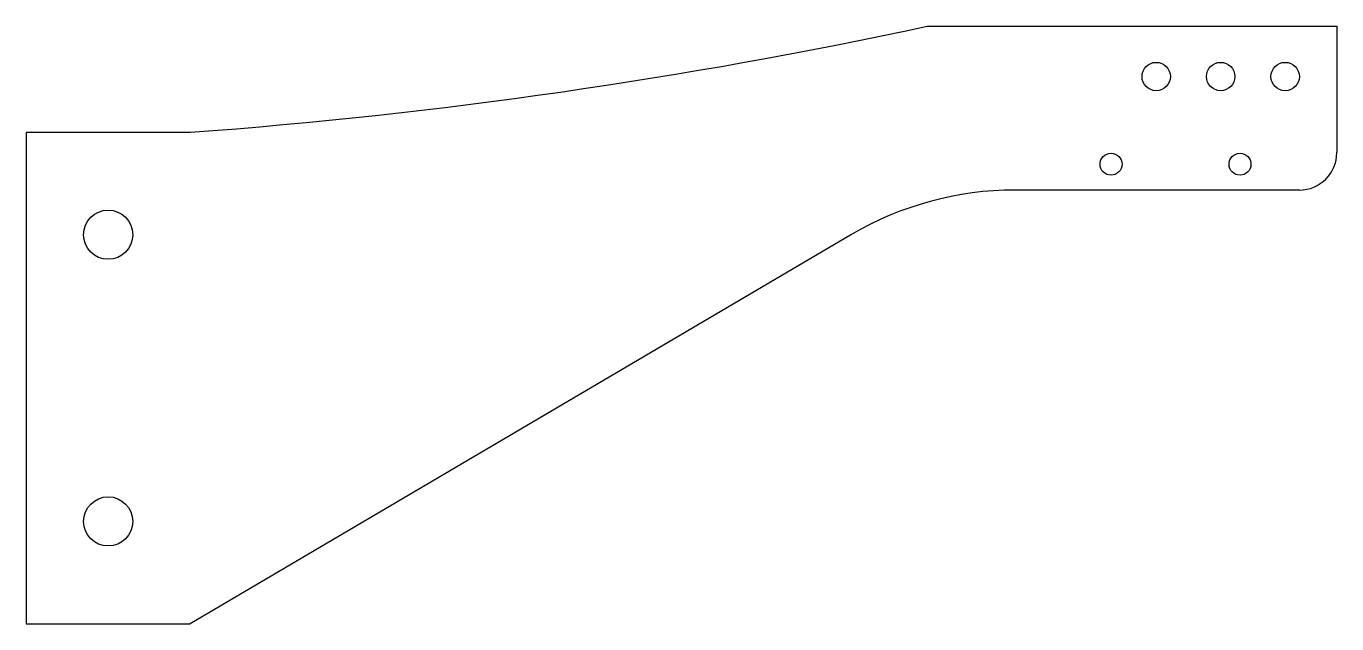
# Model space of a CAD drawing. Extents: x 1.69 to 9.69, y -3.33 to 0.32.
import ezdxf

# ---------------------------------------------------------------- set-up
doc = ezdxf.new("R2010")
doc.units = 0
doc.header["$MEASUREMENT"] = 0
doc.layers.add('VISIBLE', color=7, linetype='CONTINUOUS')

msp = doc.modelspace()

# ---------------------------------------------------------------- linework, layer by layer
at = {"layer": 'VISIBLE'}
for p, q in [((7.1866, 0.3175), (9.6866, 0.3175)), ((9.6866, 0.3175), (9.6866, -0.4543)), ((1.6866, -0.3301), (2.6866, -0.3301)), ((1.6866, -0.3301), (1.6866, -3.3301)), ((9.4585, -0.6825), (7.7227, -0.6825)), ((6.7245, -0.9543), (2.6866, -3.3301)), ((1.6866, -3.3301), (2.6866, -3.3301))]:
    msp.add_line(p, q, dxfattribs=at)
for centre, radius in [((8.5842, 0.0104), 0.0866), ((8.9779, 0.0104), 0.0866), ((9.3716, 0.0104), 0.0866), ((8.3086, -0.525), 0.0669), ((9.096, -0.525), 0.0669), ((2.1866, -0.9551), 0.15), ((2.1866, -2.7051), 0.15)]:
    msp.add_circle(centre, radius, dxfattribs=at)
for centre, radius, start, end in [((0.2585, 32.4969), 32.9167, 274.2303, 282.15014), ((9.4585, -0.4543), 0.2281, 270, 0), ((7.7227, -2.651), 1.9685, 90, 120.47138)]:
    msp.add_arc(centre, radius, start, end, dxfattribs=at)

doc.saveas('drawing.dxf')
